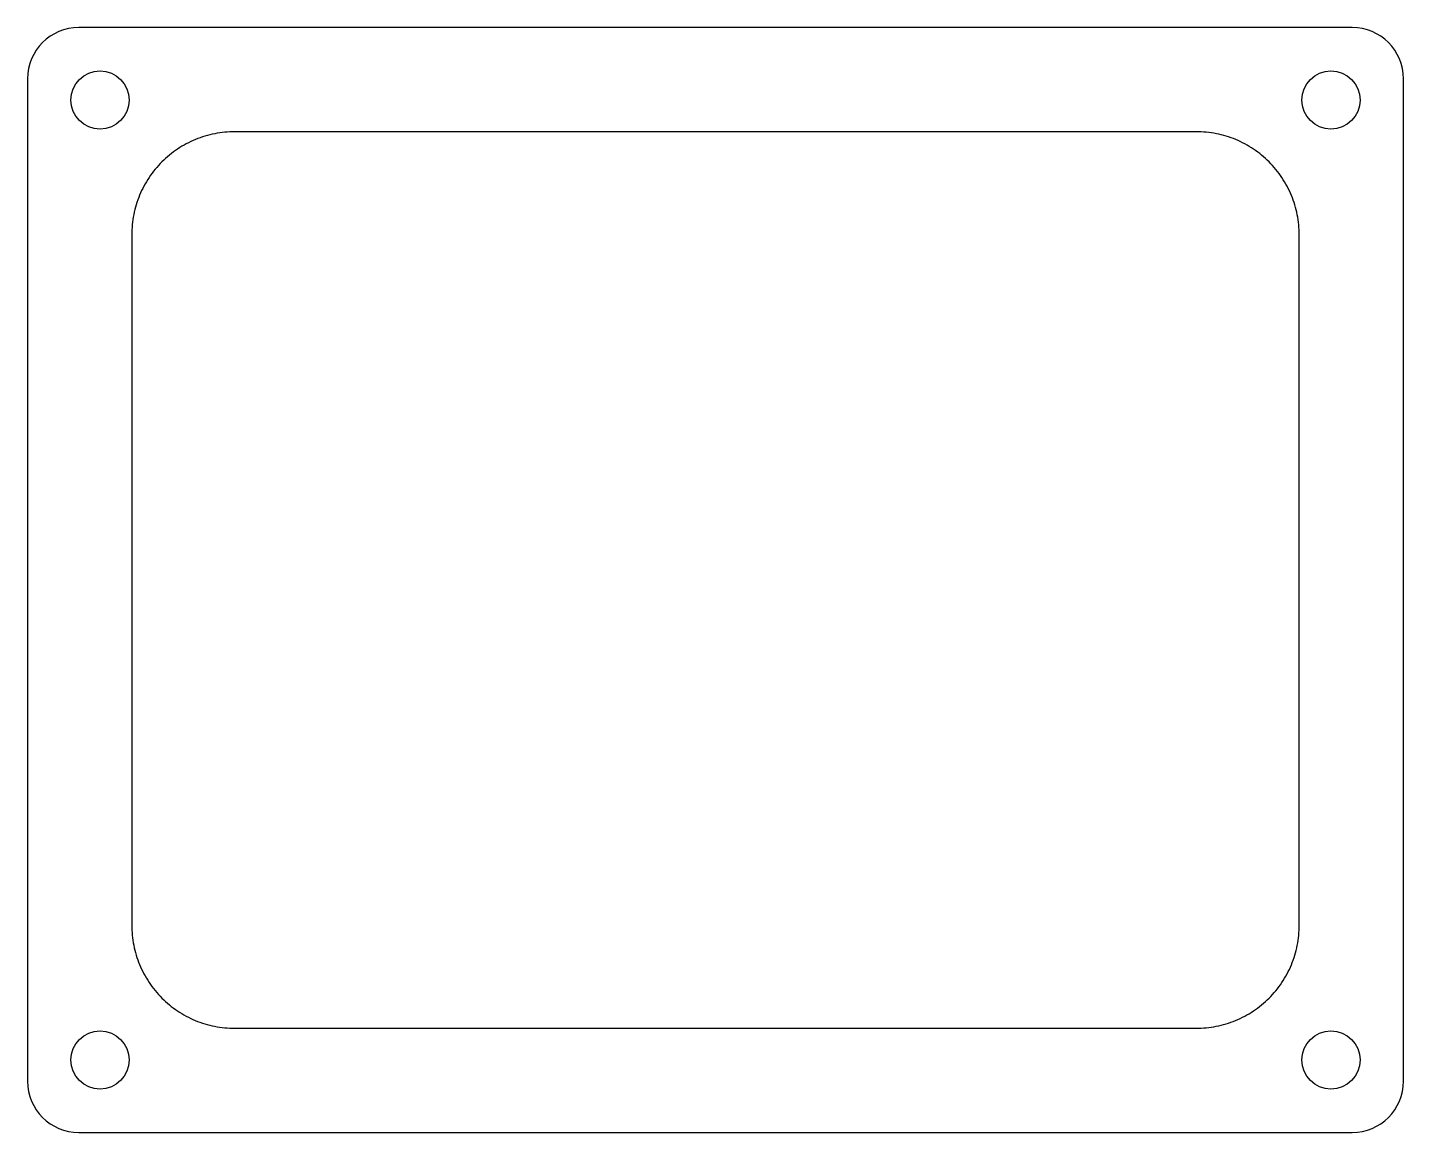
# Model space of a CAD drawing. Header units: millimetres. Extents: x -40.2 to 40.2, y -32.3 to 32.3.
import ezdxf

# ---------------------------------------------------------------- set-up
doc = ezdxf.new("R2010")
doc.units = ezdxf.units.MM

msp = doc.modelspace()

# ---------------------------------------------------------------- linework, layer by layer
at = {"color": 7, "linetype": 'Continuous', "lineweight": 25}
for p, q in [((37.191, 32.281), (-37.191, 32.281)), ((-40.191, 29.281), (-40.191, -29.281)), ((40.191, -29.281), (40.191, 29.281)), ((28.079, 26.192), (-28.079, 26.192)), ((-34.102, 20.169), (-34.102, -20.169)), ((34.102, -20.169), (34.102, 20.169)), ((-28.079, -26.192), (28.079, -26.192)), ((-37.191, -32.281), (37.191, -32.281))]:
    msp.add_line(p, q, dxfattribs=at)
for centre in [(-35.954, 28.044), (35.954, 28.044), (-35.954, -28.044), (35.954, -28.044)]:
    msp.add_circle(centre, 1.7, dxfattribs=at)
for centre, start, end in [((-37.191, 29.281), 90, 180), ((37.191, 29.281), 0, 90), ((-37.191, -29.281), 180, 270), ((37.191, -29.281), 270, 0)]:
    msp.add_arc(centre, 3, start, end, dxfattribs=at)
for points in [[(-28.079, 26.192), (-28.477, 26.192), (-28.868, 26.153), (-29.445, 26.039), (-29.636, 25.991), (-30.015, 25.877), (-30.203, 25.81), (-30.75, 25.584), (-31.096, 25.4), (-31.751, 24.964), (-32.061, 24.709), (-32.616, 24.154), (-32.866, 23.851), (-33.196, 23.358), (-33.298, 23.187), (-33.484, 22.839), (-33.568, 22.661), (-33.793, 22.118), (-33.908, 21.739), (-34.063, 20.961), (-34.102, 20.567), (-34.102, 20.169)], [(34.102, 20.169), (34.102, 20.567), (34.063, 20.958), (33.949, 21.535), (33.901, 21.726), (33.787, 22.105), (33.72, 22.293), (33.494, 22.84), (33.31, 23.186), (32.874, 23.841), (32.619, 24.151), (32.064, 24.706), (31.761, 24.956), (31.268, 25.286), (31.097, 25.388), (30.749, 25.574), (30.571, 25.658), (30.028, 25.883), (29.649, 25.998), (28.871, 26.153), (28.477, 26.192), (28.079, 26.192)], [(-34.102, -20.169), (-34.102, -20.567), (-34.063, -20.958), (-33.949, -21.535), (-33.901, -21.726), (-33.787, -22.105), (-33.72, -22.293), (-33.494, -22.84), (-33.31, -23.186), (-32.874, -23.841), (-32.619, -24.151), (-32.064, -24.706), (-31.761, -24.956), (-31.268, -25.286), (-31.097, -25.388), (-30.749, -25.574), (-30.571, -25.658), (-30.028, -25.883), (-29.649, -25.998), (-28.871, -26.153), (-28.477, -26.192), (-28.079, -26.192)], [(28.079, -26.192), (28.477, -26.192), (28.868, -26.153), (29.445, -26.039), (29.636, -25.991), (30.015, -25.877), (30.203, -25.81), (30.75, -25.584), (31.096, -25.4), (31.751, -24.964), (32.061, -24.709), (32.616, -24.154), (32.866, -23.851), (33.196, -23.358), (33.298, -23.187), (33.484, -22.839), (33.568, -22.661), (33.793, -22.118), (33.908, -21.739), (34.063, -20.961), (34.102, -20.567), (34.102, -20.169)]]:
    msp.add_open_spline(points, degree=3, knots=[0, 0, 0, 0, 0.125, 0.125, 0.1875, 0.1875, 0.25, 0.25, 0.375, 0.375, 0.5, 0.5, 0.625, 0.625, 0.6875, 0.6875, 0.75, 0.75, 0.875, 0.875, 1, 1, 1, 1], dxfattribs=at)

doc.saveas('drawing.dxf')
